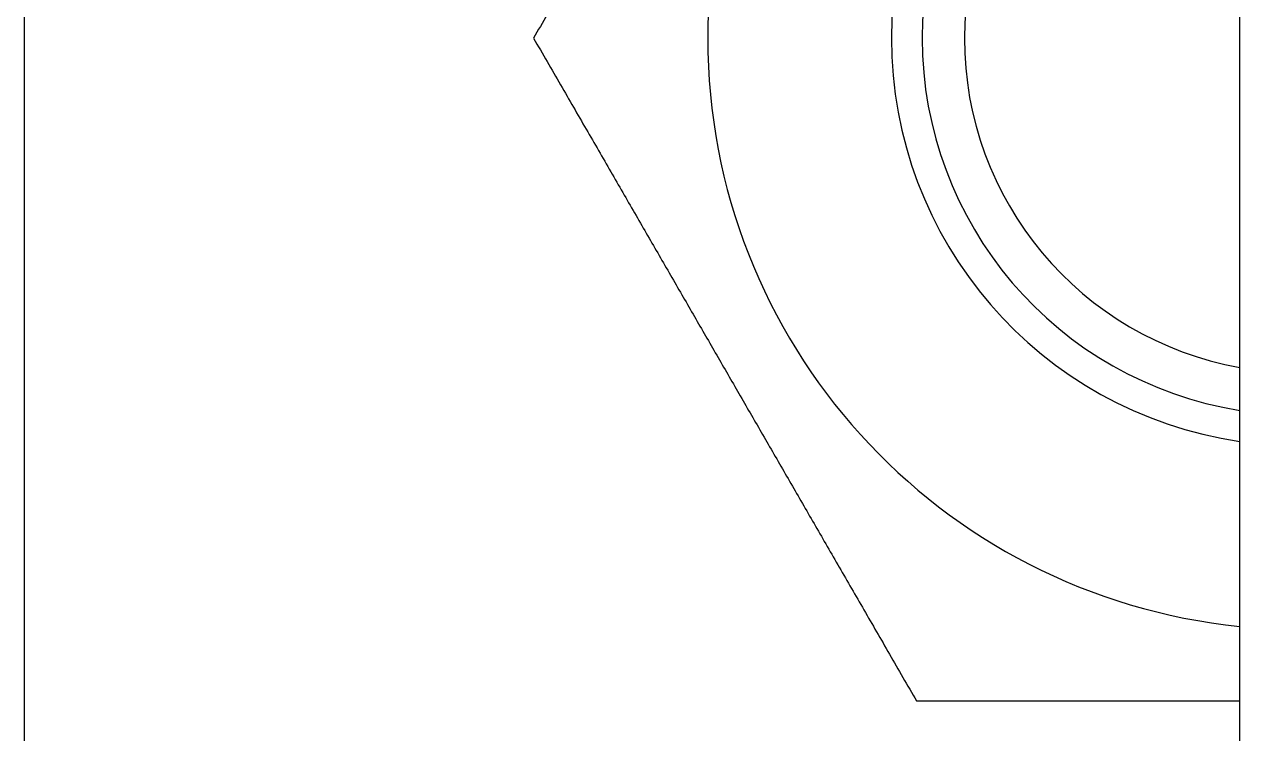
# Model space of a CAD drawing. Header units: millimetres. Extents: x -23083795 to 376618, y 113268 to 3804440.
# Drawn here: x 225465.87 to 225489.7, y 121324.29 to 121338.21 of the extents above; entities that cross this region are included whole.
import ezdxf

# ---------------------------------------------------------------- set-up
doc = ezdxf.new("R2010")
doc.units = ezdxf.units.MM
doc.header["$LTSCALE"] = 6
doc.layers.add('Duongcoban', color=4, linetype='Continuous', lineweight=30)

msp = doc.modelspace()

# ---------------------------------------------------------------- linework, layer by layer
at = {"color": 2, "lineweight": -3, "ltscale": 30, "extrusion": (0, 1, -2.22045e-16)}
for p, q in [((225489.70097, 120913.35846, -1.36858), (225489.70097, 122312.12253, -1.36858)), ((225465.87105, 121362.9367, -1.36858), (225465.87105, 121312.9367, -1.36858))]:
    msp.add_line(p, q, dxfattribs=at)
at = {"color": 2, "lineweight": -3, "ltscale": 30}
for radius, start, end in [(11.6, 95.789205, 264.210795), (8, 98.410241, 261.589759), (7.39632, 99.102285, 260.897715), (6.56862, 100.260954, 259.739046)]:
    msp.add_arc((225490.87105, 121337.9367, -1.36858), radius, start, end, dxfattribs=at)
for points, weights in [([(225483.36355, 121350.94007, -1.36858), (225479.6098, 121344.43838, -1.36858), (225475.85605, 121337.9367, -1.36858)], [1, 1.15470053838, 1]), ([(225475.85605, 121337.9367, -1.36858), (225479.6098, 121331.43501, -1.36858), (225483.36355, 121324.93333, -1.36858)], [1, 1.15470053838, 1]), ([(225483.36355, 121324.93333, -1.36858), (225486.7534, 121324.93333, -1.36858), (225489.70097, 121324.93333, -1.36858)], [1, 1.06438856673, 1.07517825696])]:
    msp.add_rational_spline(points, weights, degree=2, dxfattribs=at)
at = {"layer": 'Duongcoban'}
for points, weights in [([(225475.85605, 121337.9367), (225479.6098, 121331.43501), (225483.36355, 121324.93333)], [1, 1.15470053838, 1]), ([(225475.85605, 121337.9367), (225479.6098, 121331.43501), (225483.36355, 121324.93333)], [1, 1.15470053838, 1]), ([(225475.85605, 121337.9367), (225479.6098, 121331.43501), (225483.36355, 121324.93333)], [1, 1.15470053838, 1]), ([(225475.85605, 121337.9367), (225479.6098, 121331.43501), (225483.36355, 121324.93333)], [1, 1.15470053838, 1]), ([(225475.85605, 121337.9367), (225479.6098, 121331.43501), (225483.36355, 121324.93333)], [1, 1.15470053838, 1]), ([(225475.85605, 121337.9367), (225479.6098, 121331.43501), (225483.36355, 121324.93333)], [1, 1.15470053838, 1]), ([(225475.85605, 121337.9367), (225479.6098, 121331.43501), (225483.36355, 121324.93333)], [1, 1.15470053838, 1]), ([(225475.85605, 121337.9367), (225479.6098, 121331.43501), (225483.36355, 121324.93333)], [1, 1.15470053838, 1]), ([(225475.85605, 121337.9367), (225479.6098, 121331.43501), (225483.36355, 121324.93333)], [1, 1.15470053838, 1]), ([(225475.85605, 121337.9367), (225479.6098, 121331.43501), (225483.36355, 121324.93333)], [1, 1.15470053838, 1]), ([(225475.85605, 121337.9367), (225479.6098, 121331.43501), (225483.36355, 121324.93333)], [1, 1.15470053838, 1]), ([(225475.85605, 121337.9367), (225479.6098, 121331.43501), (225483.36355, 121324.93333)], [1, 1.15470053838, 1]), ([(225475.85605, 121337.9367), (225479.6098, 121331.43501), (225483.36355, 121324.93333)], [1, 1.15470053838, 1]), ([(225475.85605, 121337.9367), (225479.6098, 121331.43501), (225483.36355, 121324.93333)], [1, 1.15470053838, 1]), ([(225475.85605, 121337.9367), (225479.6098, 121331.43501), (225483.36355, 121324.93333)], [1, 1.15470053838, 1]), ([(225475.85605, 121337.9367), (225479.6098, 121331.43501), (225483.36355, 121324.93333)], [1, 1.15470053838, 1]), ([(225475.85605, 121337.9367), (225479.6098, 121331.43501), (225483.36355, 121324.93333)], [1, 1.15470053838, 1]), ([(225475.85605, 121337.9367), (225479.6098, 121331.43501), (225483.36355, 121324.93333)], [1, 1.15470053838, 1]), ([(225475.85605, 121337.9367), (225479.6098, 121331.43501), (225483.36355, 121324.93333)], [1, 1.15470053838, 1]), ([(225475.85605, 121337.9367), (225479.6098, 121331.43501), (225483.36355, 121324.93333)], [1, 1.15470053838, 1]), ([(225475.85605, 121337.9367), (225479.6098, 121331.43501), (225483.36355, 121324.93333)], [1, 1.15470053838, 1]), ([(225475.85605, 121337.9367), (225479.6098, 121331.43501), (225483.36355, 121324.93333)], [1, 1.15470053838, 1]), ([(225475.85605, 121337.9367), (225479.6098, 121331.43501), (225483.36355, 121324.93333)], [1, 1.15470053838, 1]), ([(225475.85605, 121337.9367), (225479.6098, 121331.43501), (225483.36355, 121324.93333)], [1, 1.15470053838, 1]), ([(225475.85605, 121337.9367), (225479.6098, 121331.43501), (225483.36355, 121324.93333)], [1, 1.15470053838, 1]), ([(225475.85605, 121337.9367), (225479.6098, 121331.43501), (225483.36355, 121324.93333)], [1, 1.15470053838, 1]), ([(225475.85605, 121337.9367), (225479.6098, 121331.43501), (225483.36355, 121324.93333)], [1, 1.15470053838, 1]), ([(225475.85605, 121337.9367), (225479.6098, 121331.43501), (225483.36355, 121324.93333)], [1, 1.15470053838, 1]), ([(225475.85605, 121337.9367), (225479.6098, 121331.43501), (225483.36355, 121324.93333)], [1, 1.15470053838, 1]), ([(225475.85605, 121337.9367), (225479.6098, 121331.43501), (225483.36355, 121324.93333)], [1, 1.15470053838, 1]), ([(225475.85605, 121337.9367), (225479.6098, 121331.43501), (225483.36355, 121324.93333)], [1, 1.15470053838, 1]), ([(225475.85605, 121337.9367), (225479.6098, 121331.43501), (225483.36355, 121324.93333)], [1, 1.15470053838, 1]), ([(225475.85605, 121337.9367), (225479.6098, 121331.43501), (225483.36355, 121324.93333)], [1, 1.15470053838, 1]), ([(225475.85605, 121337.9367), (225479.6098, 121331.43501), (225483.36355, 121324.93333)], [1, 1.15470053838, 1]), ([(225475.85605, 121337.9367), (225479.6098, 121331.43501), (225483.36355, 121324.93333)], [1, 1.15470053838, 1]), ([(225475.85605, 121337.9367), (225479.6098, 121331.43501), (225483.36355, 121324.93333)], [1, 1.15470053838, 1]), ([(225475.85605, 121337.9367), (225479.6098, 121331.43501), (225483.36355, 121324.93333)], [1, 1.15470053838, 1]), ([(225475.85605, 121337.9367), (225479.6098, 121331.43501), (225483.36355, 121324.93333)], [1, 1.15470053838, 1]), ([(225475.85605, 121337.9367), (225479.6098, 121331.43501), (225483.36355, 121324.93333)], [1, 1.15470053838, 1]), ([(225475.85605, 121337.9367), (225479.6098, 121331.43501), (225483.36355, 121324.93333)], [1, 1.15470053838, 1]), ([(225475.85605, 121337.9367), (225479.6098, 121331.43501), (225483.36355, 121324.93333)], [1, 1.15470053838, 1]), ([(225475.85605, 121337.9367), (225479.6098, 121331.43501), (225483.36355, 121324.93333)], [1, 1.15470053838, 1]), ([(225475.85605, 121337.9367), (225479.6098, 121331.43501), (225483.36355, 121324.93333)], [1, 1.15470053838, 1]), ([(225475.85605, 121337.9367), (225479.6098, 121331.43501), (225483.36355, 121324.93333)], [1, 1.15470053838, 1]), ([(225475.85605, 121337.9367), (225479.6098, 121331.43501), (225483.36355, 121324.93333)], [1, 1.15470053838, 1]), ([(225475.85605, 121337.9367), (225479.6098, 121331.43501), (225483.36355, 121324.93333)], [1, 1.15470053838, 1]), ([(225475.85605, 121337.9367), (225479.6098, 121331.43501), (225483.36355, 121324.93333)], [1, 1.15470053838, 1]), ([(225475.85605, 121337.9367), (225479.6098, 121331.43501), (225483.36355, 121324.93333)], [1, 1.15470053838, 1]), ([(225475.85605, 121337.9367), (225479.6098, 121331.43501), (225483.36355, 121324.93333)], [1, 1.15470053838, 1]), ([(225475.85605, 121337.9367), (225479.6098, 121331.43501), (225483.36355, 121324.93333)], [1, 1.15470053838, 1]), ([(225475.85605, 121337.9367), (225479.6098, 121331.43501), (225483.36355, 121324.93333)], [1, 1.15470053838, 1]), ([(225475.85605, 121337.9367), (225479.6098, 121331.43501), (225483.36355, 121324.93333)], [1, 1.15470053838, 1]), ([(225475.85605, 121337.9367), (225479.6098, 121331.43501), (225483.36355, 121324.93333)], [1, 1.15470053838, 1]), ([(225475.85605, 121337.9367), (225479.6098, 121331.43501), (225483.36355, 121324.93333)], [1, 1.15470053838, 1]), ([(225475.85605, 121337.9367), (225479.6098, 121331.43501), (225483.36355, 121324.93333)], [1, 1.15470053838, 1]), ([(225475.85605, 121337.9367), (225479.6098, 121331.43501), (225483.36355, 121324.93333)], [1, 1.15470053838, 1]), ([(225475.85605, 121337.9367), (225479.6098, 121331.43501), (225483.36355, 121324.93333)], [1, 1.15470053838, 1]), ([(225475.85605, 121337.9367), (225479.6098, 121331.43501), (225483.36355, 121324.93333)], [1, 1.15470053838, 1]), ([(225475.85605, 121337.9367), (225479.6098, 121331.43501), (225483.36355, 121324.93333)], [1, 1.15470053838, 1]), ([(225475.85605, 121337.9367), (225479.6098, 121331.43501), (225483.36355, 121324.93333)], [1, 1.15470053838, 1]), ([(225475.85605, 121337.9367), (225479.6098, 121331.43501), (225483.36355, 121324.93333)], [1, 1.15470053838, 1]), ([(225475.85605, 121337.9367), (225479.6098, 121331.43501), (225483.36355, 121324.93333)], [1, 1.15470053838, 1]), ([(225475.85605, 121337.9367), (225479.6098, 121331.43501), (225483.36355, 121324.93333)], [1, 1.15470053838, 1]), ([(225475.85605, 121337.9367), (225479.6098, 121331.43501), (225483.36355, 121324.93333)], [1, 1.15470053838, 1]), ([(225475.85605, 121337.9367), (225479.6098, 121331.43501), (225483.36355, 121324.93333)], [1, 1.15470053838, 1]), ([(225475.85605, 121337.9367), (225479.6098, 121331.43501), (225483.36355, 121324.93333)], [1, 1.15470053838, 1]), ([(225475.85605, 121337.9367), (225479.6098, 121331.43501), (225483.36355, 121324.93333)], [1, 1.15470053838, 1]), ([(225475.85605, 121337.9367), (225479.6098, 121331.43501), (225483.36355, 121324.93333)], [1, 1.15470053838, 1]), ([(225475.85605, 121337.9367), (225479.6098, 121331.43501), (225483.36355, 121324.93333)], [1, 1.15470053838, 1]), ([(225475.85605, 121337.9367), (225479.6098, 121331.43501), (225483.36355, 121324.93333)], [1, 1.15470053838, 1]), ([(225475.85605, 121337.9367), (225479.6098, 121331.43501), (225483.36355, 121324.93333)], [1, 1.15470053838, 1]), ([(225475.85605, 121337.9367), (225479.6098, 121331.43501), (225483.36355, 121324.93333)], [1, 1.15470053838, 1]), ([(225475.85605, 121337.9367), (225479.6098, 121331.43501), (225483.36355, 121324.93333)], [1, 1.15470053838, 1]), ([(225475.85605, 121337.9367), (225479.6098, 121331.43501), (225483.36355, 121324.93333)], [1, 1.15470053838, 1]), ([(225475.85605, 121337.9367), (225479.6098, 121331.43501), (225483.36355, 121324.93333)], [1, 1.15470053838, 1]), ([(225475.85605, 121337.9367), (225479.6098, 121331.43501), (225483.36355, 121324.93333)], [1, 1.15470053838, 1]), ([(225475.85605, 121337.9367), (225479.6098, 121331.43501), (225483.36355, 121324.93333)], [1, 1.15470053838, 1]), ([(225475.85605, 121337.9367), (225479.6098, 121331.43501), (225483.36355, 121324.93333)], [1, 1.15470053838, 1]), ([(225475.85605, 121337.9367), (225479.6098, 121331.43501), (225483.36355, 121324.93333)], [1, 1.15470053838, 1]), ([(225475.85605, 121337.9367), (225479.6098, 121331.43501), (225483.36355, 121324.93333)], [1, 1.15470053838, 1]), ([(225475.85605, 121337.9367), (225479.6098, 121331.43501), (225483.36355, 121324.93333)], [1, 1.15470053838, 1]), ([(225475.85605, 121337.9367), (225479.6098, 121331.43501), (225483.36355, 121324.93333)], [1, 1.15470053838, 1]), ([(225475.85605, 121337.9367), (225479.6098, 121331.43501), (225483.36355, 121324.93333)], [1, 1.15470053838, 1]), ([(225475.85605, 121337.9367), (225479.6098, 121331.43501), (225483.36355, 121324.93333)], [1, 1.15470053838, 1]), ([(225475.85605, 121337.9367), (225479.6098, 121331.43501), (225483.36355, 121324.93333)], [1, 1.15470053838, 1]), ([(225475.85605, 121337.9367), (225479.6098, 121331.43501), (225483.36355, 121324.93333)], [1, 1.15470053838, 1]), ([(225475.85605, 121337.9367), (225479.6098, 121331.43501), (225483.36355, 121324.93333)], [1, 1.15470053838, 1]), ([(225475.85605, 121337.9367), (225479.6098, 121331.43501), (225483.36355, 121324.93333)], [1, 1.15470053838, 1]), ([(225475.85605, 121337.9367), (225479.6098, 121331.43501), (225483.36355, 121324.93333)], [1, 1.15470053838, 1]), ([(225475.85605, 121337.9367), (225479.6098, 121331.43501), (225483.36355, 121324.93333)], [1, 1.15470053838, 1]), ([(225475.85605, 121337.9367), (225479.6098, 121331.43501), (225483.36355, 121324.93333)], [1, 1.15470053838, 1]), ([(225475.85605, 121337.9367), (225479.6098, 121331.43501), (225483.36355, 121324.93333)], [1, 1.15470053838, 1]), ([(225475.85605, 121337.9367), (225479.6098, 121331.43501), (225483.36355, 121324.93333)], [1, 1.15470053838, 1]), ([(225475.85605, 121337.9367), (225479.6098, 121331.43501), (225483.36355, 121324.93333)], [1, 1.15470053838, 1]), ([(225475.85605, 121337.9367), (225479.6098, 121331.43501), (225483.36355, 121324.93333)], [1, 1.15470053838, 1]), ([(225475.85605, 121337.9367), (225479.6098, 121331.43501), (225483.36355, 121324.93333)], [1, 1.15470053838, 1]), ([(225475.85605, 121337.9367), (225479.6098, 121331.43501), (225483.36355, 121324.93333)], [1, 1.15470053838, 1]), ([(225475.85605, 121337.9367), (225479.6098, 121331.43501), (225483.36355, 121324.93333)], [1, 1.15470053838, 1]), ([(225475.85605, 121337.9367), (225479.6098, 121331.43501), (225483.36355, 121324.93333)], [1, 1.15470053838, 1]), ([(225475.85605, 121337.9367), (225479.6098, 121331.43501), (225483.36355, 121324.93333)], [1, 1.15470053838, 1]), ([(225475.85605, 121337.9367), (225479.6098, 121331.43501), (225483.36355, 121324.93333)], [1, 1.15470053838, 1]), ([(225475.85605, 121337.9367), (225479.6098, 121331.43501), (225483.36355, 121324.93333)], [1, 1.15470053838, 1]), ([(225475.85605, 121337.9367), (225479.6098, 121331.43501), (225483.36355, 121324.93333)], [1, 1.15470053838, 1]), ([(225475.85605, 121337.9367), (225479.6098, 121331.43501), (225483.36355, 121324.93333)], [1, 1.15470053838, 1]), ([(225475.85605, 121337.9367), (225479.6098, 121331.43501), (225483.36355, 121324.93333)], [1, 1.15470053838, 1]), ([(225475.85605, 121337.9367), (225479.6098, 121331.43501), (225483.36355, 121324.93333)], [1, 1.15470053838, 1]), ([(225475.85605, 121337.9367), (225479.6098, 121331.43501), (225483.36355, 121324.93333)], [1, 1.15470053838, 1]), ([(225475.85605, 121337.9367), (225479.6098, 121331.43501), (225483.36355, 121324.93333)], [1, 1.15470053838, 1]), ([(225475.85605, 121337.9367), (225479.6098, 121331.43501), (225483.36355, 121324.93333)], [1, 1.15470053838, 1]), ([(225475.85605, 121337.9367), (225479.6098, 121331.43501), (225483.36355, 121324.93333)], [1, 1.15470053838, 1]), ([(225475.85605, 121337.9367), (225479.6098, 121331.43501), (225483.36355, 121324.93333)], [1, 1.15470053838, 1]), ([(225475.85605, 121337.9367), (225479.6098, 121331.43501), (225483.36355, 121324.93333)], [1, 1.15470053838, 1]), ([(225475.85605, 121337.9367), (225479.6098, 121331.43501), (225483.36355, 121324.93333)], [1, 1.15470053838, 1]), ([(225475.85605, 121337.9367), (225479.6098, 121331.43501), (225483.36355, 121324.93333)], [1, 1.15470053838, 1]), ([(225475.85605, 121337.9367), (225479.6098, 121331.43501), (225483.36355, 121324.93333)], [1, 1.15470053838, 1]), ([(225475.85605, 121337.9367), (225479.6098, 121331.43501), (225483.36355, 121324.93333)], [1, 1.15470053838, 1]), ([(225475.85605, 121337.9367), (225479.6098, 121331.43501), (225483.36355, 121324.93333)], [1, 1.15470053838, 1]), ([(225475.85605, 121337.9367), (225479.6098, 121331.43501), (225483.36355, 121324.93333)], [1, 1.15470053838, 1]), ([(225475.85605, 121337.9367), (225479.6098, 121331.43501), (225483.36355, 121324.93333)], [1, 1.15470053838, 1]), ([(225475.85605, 121337.9367), (225479.6098, 121331.43501), (225483.36355, 121324.93333)], [1, 1.15470053838, 1]), ([(225475.85605, 121337.9367), (225479.6098, 121331.43501), (225483.36355, 121324.93333)], [1, 1.15470053838, 1]), ([(225475.85605, 121337.9367), (225479.6098, 121331.43501), (225483.36355, 121324.93333)], [1, 1.15470053838, 1]), ([(225475.85605, 121337.9367), (225479.6098, 121331.43501), (225483.36355, 121324.93333)], [1, 1.15470053838, 1]), ([(225475.85605, 121337.9367), (225479.6098, 121331.43501), (225483.36355, 121324.93333)], [1, 1.15470053838, 1]), ([(225475.85605, 121337.9367), (225479.6098, 121331.43501), (225483.36355, 121324.93333)], [1, 1.15470053838, 1]), ([(225475.85605, 121337.9367), (225479.6098, 121331.43501), (225483.36355, 121324.93333)], [1, 1.15470053838, 1]), ([(225475.85605, 121337.9367), (225479.6098, 121331.43501), (225483.36355, 121324.93333)], [1, 1.15470053838, 1]), ([(225475.85605, 121337.9367), (225479.6098, 121331.43501), (225483.36355, 121324.93333)], [1, 1.15470053838, 1]), ([(225475.85605, 121337.9367), (225479.6098, 121331.43501), (225483.36355, 121324.93333)], [1, 1.15470053838, 1]), ([(225475.85605, 121337.9367), (225479.6098, 121331.43501), (225483.36355, 121324.93333)], [1, 1.15470053838, 1]), ([(225475.85605, 121337.9367), (225479.6098, 121331.43501), (225483.36355, 121324.93333)], [1, 1.15470053838, 1]), ([(225475.85605, 121337.9367), (225479.6098, 121331.43501), (225483.36355, 121324.93333)], [1, 1.15470053838, 1]), ([(225475.85605, 121337.9367), (225479.6098, 121331.43501), (225483.36355, 121324.93333)], [1, 1.15470053838, 1]), ([(225475.85605, 121337.9367), (225479.6098, 121331.43501), (225483.36355, 121324.93333)], [1, 1.15470053838, 1]), ([(225475.85605, 121337.9367), (225479.6098, 121331.43501), (225483.36355, 121324.93333)], [1, 1.15470053838, 1]), ([(225475.85605, 121337.9367), (225479.6098, 121331.43501), (225483.36355, 121324.93333)], [1, 1.15470053838, 1]), ([(225475.85605, 121337.9367), (225479.6098, 121331.43501), (225483.36355, 121324.93333)], [1, 1.15470053838, 1]), ([(225475.85605, 121337.9367), (225479.6098, 121331.43501), (225483.36355, 121324.93333)], [1, 1.15470053838, 1]), ([(225475.85605, 121337.9367), (225479.6098, 121331.43501), (225483.36355, 121324.93333)], [1, 1.15470053838, 1]), ([(225475.85605, 121337.9367), (225479.6098, 121331.43501), (225483.36355, 121324.93333)], [1, 1.15470053838, 1]), ([(225475.85605, 121337.9367), (225479.6098, 121331.43501), (225483.36355, 121324.93333)], [1, 1.15470053838, 1]), ([(225475.85605, 121337.9367), (225479.6098, 121331.43501), (225483.36355, 121324.93333)], [1, 1.15470053838, 1]), ([(225475.85605, 121337.9367), (225479.6098, 121331.43501), (225483.36355, 121324.93333)], [1, 1.15470053838, 1]), ([(225475.85605, 121337.9367), (225479.6098, 121331.43501), (225483.36355, 121324.93333)], [1, 1.15470053838, 1]), ([(225475.85605, 121337.9367), (225479.6098, 121331.43501), (225483.36355, 121324.93333)], [1, 1.15470053838, 1]), ([(225475.85605, 121337.9367), (225479.6098, 121331.43501), (225483.36355, 121324.93333)], [1, 1.15470053838, 1]), ([(225475.85605, 121337.9367), (225479.6098, 121331.43501), (225483.36355, 121324.93333)], [1, 1.15470053838, 1]), ([(225475.85605, 121337.9367), (225479.6098, 121331.43501), (225483.36355, 121324.93333)], [1, 1.15470053838, 1]), ([(225475.85605, 121337.9367), (225479.6098, 121331.43501), (225483.36355, 121324.93333)], [1, 1.15470053838, 1]), ([(225475.85605, 121337.9367), (225479.6098, 121331.43501), (225483.36355, 121324.93333)], [1, 1.15470053838, 1]), ([(225475.85605, 121337.9367), (225479.6098, 121331.43501), (225483.36355, 121324.93333)], [1, 1.15470053838, 1]), ([(225475.85605, 121337.9367), (225479.6098, 121331.43501), (225483.36355, 121324.93333)], [1, 1.15470053838, 1]), ([(225483.36355, 121324.93333), (225486.7534, 121324.93333), (225489.70097, 121324.93333)], [1, 1.06438856673, 1.07517825696]), ([(225483.36355, 121324.93333), (225486.7534, 121324.93333), (225489.70097, 121324.93333)], [1, 1.06438856673, 1.07517825696]), ([(225483.36355, 121324.93333), (225486.7534, 121324.93333), (225489.70097, 121324.93333)], [1, 1.06438856673, 1.07517825696]), ([(225483.36355, 121324.93333), (225486.7534, 121324.93333), (225489.70097, 121324.93333)], [1, 1.06438856673, 1.07517825696]), ([(225483.36355, 121324.93333), (225486.7534, 121324.93333), (225489.70097, 121324.93333)], [1, 1.06438856673, 1.07517825696]), ([(225483.36355, 121324.93333), (225486.7534, 121324.93333), (225489.70097, 121324.93333)], [1, 1.06438856673, 1.07517825696]), ([(225483.36355, 121324.93333), (225486.7534, 121324.93333), (225489.70097, 121324.93333)], [1, 1.06438856673, 1.07517825696]), ([(225483.36355, 121324.93333), (225486.7534, 121324.93333), (225489.70097, 121324.93333)], [1, 1.06438856673, 1.07517825696]), ([(225483.36355, 121324.93333), (225486.7534, 121324.93333), (225489.70097, 121324.93333)], [1, 1.06438856673, 1.07517825696]), ([(225483.36355, 121324.93333), (225486.7534, 121324.93333), (225489.70097, 121324.93333)], [1, 1.06438856673, 1.07517825696]), ([(225483.36355, 121324.93333), (225486.7534, 121324.93333), (225489.70097, 121324.93333)], [1, 1.06438856673, 1.07517825696]), ([(225483.36355, 121324.93333), (225486.7534, 121324.93333), (225489.70097, 121324.93333)], [1, 1.06438856673, 1.07517825696]), ([(225483.36355, 121324.93333), (225486.7534, 121324.93333), (225489.70097, 121324.93333)], [1, 1.06438856673, 1.07517825696]), ([(225483.36355, 121324.93333), (225486.7534, 121324.93333), (225489.70097, 121324.93333)], [1, 1.06438856673, 1.07517825696]), ([(225483.36355, 121324.93333), (225486.7534, 121324.93333), (225489.70097, 121324.93333)], [1, 1.06438856673, 1.07517825696]), ([(225483.36355, 121324.93333), (225486.7534, 121324.93333), (225489.70097, 121324.93333)], [1, 1.06438856673, 1.07517825696]), ([(225483.36355, 121324.93333), (225486.7534, 121324.93333), (225489.70097, 121324.93333)], [1, 1.06438856673, 1.07517825696]), ([(225483.36355, 121324.93333), (225486.7534, 121324.93333), (225489.70097, 121324.93333)], [1, 1.06438856673, 1.07517825696]), ([(225483.36355, 121324.93333), (225486.7534, 121324.93333), (225489.70097, 121324.93333)], [1, 1.06438856673, 1.07517825696]), ([(225483.36355, 121324.93333), (225486.7534, 121324.93333), (225489.70097, 121324.93333)], [1, 1.06438856673, 1.07517825696]), ([(225483.36355, 121324.93333), (225486.7534, 121324.93333), (225489.70097, 121324.93333)], [1, 1.06438856673, 1.07517825696]), ([(225483.36355, 121324.93333), (225486.7534, 121324.93333), (225489.70097, 121324.93333)], [1, 1.06438856673, 1.07517825696]), ([(225483.36355, 121324.93333), (225486.7534, 121324.93333), (225489.70097, 121324.93333)], [1, 1.06438856673, 1.07517825696]), ([(225483.36355, 121324.93333), (225486.7534, 121324.93333), (225489.70097, 121324.93333)], [1, 1.06438856673, 1.07517825696]), ([(225483.36355, 121324.93333), (225486.7534, 121324.93333), (225489.70097, 121324.93333)], [1, 1.06438856673, 1.07517825696]), ([(225483.36355, 121324.93333), (225486.7534, 121324.93333), (225489.70097, 121324.93333)], [1, 1.06438856673, 1.07517825696]), ([(225483.36355, 121324.93333), (225486.7534, 121324.93333), (225489.70097, 121324.93333)], [1, 1.06438856673, 1.07517825696]), ([(225483.36355, 121324.93333), (225486.7534, 121324.93333), (225489.70097, 121324.93333)], [1, 1.06438856673, 1.07517825696]), ([(225483.36355, 121324.93333), (225486.7534, 121324.93333), (225489.70097, 121324.93333)], [1, 1.06438856673, 1.07517825696]), ([(225483.36355, 121324.93333), (225486.7534, 121324.93333), (225489.70097, 121324.93333)], [1, 1.06438856673, 1.07517825696]), ([(225483.36355, 121324.93333), (225486.7534, 121324.93333), (225489.70097, 121324.93333)], [1, 1.06438856673, 1.07517825696]), ([(225483.36355, 121324.93333), (225486.7534, 121324.93333), (225489.70097, 121324.93333)], [1, 1.06438856673, 1.07517825696]), ([(225483.36355, 121324.93333), (225486.7534, 121324.93333), (225489.70097, 121324.93333)], [1, 1.06438856673, 1.07517825696]), ([(225483.36355, 121324.93333), (225486.7534, 121324.93333), (225489.70097, 121324.93333)], [1, 1.06438856673, 1.07517825696]), ([(225483.36355, 121324.93333), (225486.7534, 121324.93333), (225489.70097, 121324.93333)], [1, 1.06438856673, 1.07517825696]), ([(225483.36355, 121324.93333), (225486.7534, 121324.93333), (225489.70097, 121324.93333)], [1, 1.06438856673, 1.07517825696]), ([(225483.36355, 121324.93333), (225486.7534, 121324.93333), (225489.70097, 121324.93333)], [1, 1.06438856673, 1.07517825696]), ([(225483.36355, 121324.93333), (225486.7534, 121324.93333), (225489.70097, 121324.93333)], [1, 1.06438856673, 1.07517825696]), ([(225483.36355, 121324.93333), (225486.7534, 121324.93333), (225489.70097, 121324.93333)], [1, 1.06438856673, 1.07517825696]), ([(225483.36355, 121324.93333), (225486.7534, 121324.93333), (225489.70097, 121324.93333)], [1, 1.06438856673, 1.07517825696]), ([(225483.36355, 121324.93333), (225486.7534, 121324.93333), (225489.70097, 121324.93333)], [1, 1.06438856673, 1.07517825696]), ([(225483.36355, 121324.93333), (225486.7534, 121324.93333), (225489.70097, 121324.93333)], [1, 1.06438856673, 1.07517825696]), ([(225483.36355, 121324.93333), (225486.7534, 121324.93333), (225489.70097, 121324.93333)], [1, 1.06438856673, 1.07517825696]), ([(225483.36355, 121324.93333), (225486.7534, 121324.93333), (225489.70097, 121324.93333)], [1, 1.06438856673, 1.07517825696]), ([(225483.36355, 121324.93333), (225486.7534, 121324.93333), (225489.70097, 121324.93333)], [1, 1.06438856673, 1.07517825696]), ([(225483.36355, 121324.93333), (225486.7534, 121324.93333), (225489.70097, 121324.93333)], [1, 1.06438856673, 1.07517825696]), ([(225483.36355, 121324.93333), (225486.7534, 121324.93333), (225489.70097, 121324.93333)], [1, 1.06438856673, 1.07517825696]), ([(225483.36355, 121324.93333), (225486.7534, 121324.93333), (225489.70097, 121324.93333)], [1, 1.06438856673, 1.07517825696]), ([(225483.36355, 121324.93333), (225486.7534, 121324.93333), (225489.70097, 121324.93333)], [1, 1.06438856673, 1.07517825696]), ([(225483.36355, 121324.93333), (225486.7534, 121324.93333), (225489.70097, 121324.93333)], [1, 1.06438856673, 1.07517825696]), ([(225483.36355, 121324.93333), (225486.7534, 121324.93333), (225489.70097, 121324.93333)], [1, 1.06438856673, 1.07517825696]), ([(225483.36355, 121324.93333), (225486.7534, 121324.93333), (225489.70097, 121324.93333)], [1, 1.06438856673, 1.07517825696]), ([(225483.36355, 121324.93333), (225486.7534, 121324.93333), (225489.70097, 121324.93333)], [1, 1.06438856673, 1.07517825696]), ([(225483.36355, 121324.93333), (225486.7534, 121324.93333), (225489.70097, 121324.93333)], [1, 1.06438856673, 1.07517825696]), ([(225483.36355, 121324.93333), (225486.7534, 121324.93333), (225489.70097, 121324.93333)], [1, 1.06438856673, 1.07517825696]), ([(225483.36355, 121324.93333), (225486.7534, 121324.93333), (225489.70097, 121324.93333)], [1, 1.06438856673, 1.07517825696]), ([(225483.36355, 121324.93333), (225486.7534, 121324.93333), (225489.70097, 121324.93333)], [1, 1.06438856673, 1.07517825696]), ([(225483.36355, 121324.93333), (225486.7534, 121324.93333), (225489.70097, 121324.93333)], [1, 1.06438856673, 1.07517825696]), ([(225483.36355, 121324.93333), (225486.7534, 121324.93333), (225489.70097, 121324.93333)], [1, 1.06438856673, 1.07517825696]), ([(225483.36355, 121324.93333), (225486.7534, 121324.93333), (225489.70097, 121324.93333)], [1, 1.06438856673, 1.07517825696]), ([(225483.36355, 121324.93333), (225486.7534, 121324.93333), (225489.70097, 121324.93333)], [1, 1.06438856673, 1.07517825696]), ([(225483.36355, 121324.93333), (225486.7534, 121324.93333), (225489.70097, 121324.93333)], [1, 1.06438856673, 1.07517825696]), ([(225483.36355, 121324.93333), (225486.7534, 121324.93333), (225489.70097, 121324.93333)], [1, 1.06438856673, 1.07517825696]), ([(225483.36355, 121324.93333), (225486.7534, 121324.93333), (225489.70097, 121324.93333)], [1, 1.06438856673, 1.07517825696]), ([(225483.36355, 121324.93333), (225486.7534, 121324.93333), (225489.70097, 121324.93333)], [1, 1.06438856673, 1.07517825696]), ([(225483.36355, 121324.93333), (225486.7534, 121324.93333), (225489.70097, 121324.93333)], [1, 1.06438856673, 1.07517825696]), ([(225483.36355, 121324.93333), (225486.7534, 121324.93333), (225489.70097, 121324.93333)], [1, 1.06438856673, 1.07517825696]), ([(225483.36355, 121324.93333), (225486.7534, 121324.93333), (225489.70097, 121324.93333)], [1, 1.06438856673, 1.07517825696]), ([(225483.36355, 121324.93333), (225486.7534, 121324.93333), (225489.70097, 121324.93333)], [1, 1.06438856673, 1.07517825696]), ([(225483.36355, 121324.93333), (225486.7534, 121324.93333), (225489.70097, 121324.93333)], [1, 1.06438856673, 1.07517825696]), ([(225483.36355, 121324.93333), (225486.7534, 121324.93333), (225489.70097, 121324.93333)], [1, 1.06438856673, 1.07517825696]), ([(225483.36355, 121324.93333), (225486.7534, 121324.93333), (225489.70097, 121324.93333)], [1, 1.06438856673, 1.07517825696]), ([(225483.36355, 121324.93333), (225486.7534, 121324.93333), (225489.70097, 121324.93333)], [1, 1.06438856673, 1.07517825696]), ([(225483.36355, 121324.93333), (225486.7534, 121324.93333), (225489.70097, 121324.93333)], [1, 1.06438856673, 1.07517825696]), ([(225483.36355, 121324.93333), (225486.7534, 121324.93333), (225489.70097, 121324.93333)], [1, 1.06438856673, 1.07517825696]), ([(225483.36355, 121324.93333), (225486.7534, 121324.93333), (225489.70097, 121324.93333)], [1, 1.06438856673, 1.07517825696]), ([(225483.36355, 121324.93333), (225486.7534, 121324.93333), (225489.70097, 121324.93333)], [1, 1.06438856673, 1.07517825696]), ([(225483.36355, 121324.93333), (225486.7534, 121324.93333), (225489.70097, 121324.93333)], [1, 1.06438856673, 1.07517825696]), ([(225483.36355, 121324.93333), (225486.7534, 121324.93333), (225489.70097, 121324.93333)], [1, 1.06438856673, 1.07517825696]), ([(225483.36355, 121324.93333), (225486.7534, 121324.93333), (225489.70097, 121324.93333)], [1, 1.06438856673, 1.07517825696]), ([(225483.36355, 121324.93333), (225486.7534, 121324.93333), (225489.70097, 121324.93333)], [1, 1.06438856673, 1.07517825696]), ([(225483.36355, 121324.93333), (225486.7534, 121324.93333), (225489.70097, 121324.93333)], [1, 1.06438856673, 1.07517825696]), ([(225483.36355, 121324.93333), (225486.7534, 121324.93333), (225489.70097, 121324.93333)], [1, 1.06438856673, 1.07517825696]), ([(225483.36355, 121324.93333), (225486.7534, 121324.93333), (225489.70097, 121324.93333)], [1, 1.06438856673, 1.07517825696]), ([(225483.36355, 121324.93333), (225486.7534, 121324.93333), (225489.70097, 121324.93333)], [1, 1.06438856673, 1.07517825696]), ([(225483.36355, 121324.93333), (225486.7534, 121324.93333), (225489.70097, 121324.93333)], [1, 1.06438856673, 1.07517825696]), ([(225483.36355, 121324.93333), (225486.7534, 121324.93333), (225489.70097, 121324.93333)], [1, 1.06438856673, 1.07517825696]), ([(225483.36355, 121324.93333), (225486.7534, 121324.93333), (225489.70097, 121324.93333)], [1, 1.06438856673, 1.07517825696]), ([(225483.36355, 121324.93333), (225486.7534, 121324.93333), (225489.70097, 121324.93333)], [1, 1.06438856673, 1.07517825696]), ([(225483.36355, 121324.93333), (225486.7534, 121324.93333), (225489.70097, 121324.93333)], [1, 1.06438856673, 1.07517825696]), ([(225483.36355, 121324.93333), (225486.7534, 121324.93333), (225489.70097, 121324.93333)], [1, 1.06438856673, 1.07517825696]), ([(225483.36355, 121324.93333), (225486.7534, 121324.93333), (225489.70097, 121324.93333)], [1, 1.06438856673, 1.07517825696]), ([(225483.36355, 121324.93333), (225486.7534, 121324.93333), (225489.70097, 121324.93333)], [1, 1.06438856673, 1.07517825696]), ([(225483.36355, 121324.93333), (225486.7534, 121324.93333), (225489.70097, 121324.93333)], [1, 1.06438856673, 1.07517825696]), ([(225483.36355, 121324.93333), (225486.7534, 121324.93333), (225489.70097, 121324.93333)], [1, 1.06438856673, 1.07517825696]), ([(225483.36355, 121324.93333), (225486.7534, 121324.93333), (225489.70097, 121324.93333)], [1, 1.06438856673, 1.07517825696]), ([(225483.36355, 121324.93333), (225486.7534, 121324.93333), (225489.70097, 121324.93333)], [1, 1.06438856673, 1.07517825696]), ([(225483.36355, 121324.93333), (225486.7534, 121324.93333), (225489.70097, 121324.93333)], [1, 1.06438856673, 1.07517825696]), ([(225483.36355, 121324.93333), (225486.7534, 121324.93333), (225489.70097, 121324.93333)], [1, 1.06438856673, 1.07517825696]), ([(225483.36355, 121324.93333), (225486.7534, 121324.93333), (225489.70097, 121324.93333)], [1, 1.06438856673, 1.07517825696]), ([(225483.36355, 121324.93333), (225486.7534, 121324.93333), (225489.70097, 121324.93333)], [1, 1.06438856673, 1.07517825696]), ([(225483.36355, 121324.93333), (225486.7534, 121324.93333), (225489.70097, 121324.93333)], [1, 1.06438856673, 1.07517825696]), ([(225483.36355, 121324.93333), (225486.7534, 121324.93333), (225489.70097, 121324.93333)], [1, 1.06438856673, 1.07517825696]), ([(225483.36355, 121324.93333), (225486.7534, 121324.93333), (225489.70097, 121324.93333)], [1, 1.06438856673, 1.07517825696]), ([(225483.36355, 121324.93333), (225486.7534, 121324.93333), (225489.70097, 121324.93333)], [1, 1.06438856673, 1.07517825696]), ([(225483.36355, 121324.93333), (225486.7534, 121324.93333), (225489.70097, 121324.93333)], [1, 1.06438856673, 1.07517825696]), ([(225483.36355, 121324.93333), (225486.7534, 121324.93333), (225489.70097, 121324.93333)], [1, 1.06438856673, 1.07517825696]), ([(225483.36355, 121324.93333), (225486.7534, 121324.93333), (225489.70097, 121324.93333)], [1, 1.06438856673, 1.07517825696]), ([(225483.36355, 121324.93333), (225486.7534, 121324.93333), (225489.70097, 121324.93333)], [1, 1.06438856673, 1.07517825696]), ([(225483.36355, 121324.93333), (225486.7534, 121324.93333), (225489.70097, 121324.93333)], [1, 1.06438856673, 1.07517825696]), ([(225483.36355, 121324.93333), (225486.7534, 121324.93333), (225489.70097, 121324.93333)], [1, 1.06438856673, 1.07517825696]), ([(225483.36355, 121324.93333), (225486.7534, 121324.93333), (225489.70097, 121324.93333)], [1, 1.06438856673, 1.07517825696]), ([(225483.36355, 121324.93333), (225486.7534, 121324.93333), (225489.70097, 121324.93333)], [1, 1.06438856673, 1.07517825696]), ([(225483.36355, 121324.93333), (225486.7534, 121324.93333), (225489.70097, 121324.93333)], [1, 1.06438856673, 1.07517825696]), ([(225483.36355, 121324.93333), (225486.7534, 121324.93333), (225489.70097, 121324.93333)], [1, 1.06438856673, 1.07517825696]), ([(225483.36355, 121324.93333), (225486.7534, 121324.93333), (225489.70097, 121324.93333)], [1, 1.06438856673, 1.07517825696]), ([(225483.36355, 121324.93333), (225486.7534, 121324.93333), (225489.70097, 121324.93333)], [1, 1.06438856673, 1.07517825696]), ([(225483.36355, 121324.93333), (225486.7534, 121324.93333), (225489.70097, 121324.93333)], [1, 1.06438856673, 1.07517825696]), ([(225483.36355, 121324.93333), (225486.7534, 121324.93333), (225489.70097, 121324.93333)], [1, 1.06438856673, 1.07517825696]), ([(225483.36355, 121324.93333), (225486.7534, 121324.93333), (225489.70097, 121324.93333)], [1, 1.06438856673, 1.07517825696]), ([(225483.36355, 121324.93333), (225486.7534, 121324.93333), (225489.70097, 121324.93333)], [1, 1.06438856673, 1.07517825696]), ([(225483.36355, 121324.93333), (225486.7534, 121324.93333), (225489.70097, 121324.93333)], [1, 1.06438856673, 1.07517825696]), ([(225483.36355, 121324.93333), (225486.7534, 121324.93333), (225489.70097, 121324.93333)], [1, 1.06438856673, 1.07517825696]), ([(225483.36355, 121324.93333), (225486.7534, 121324.93333), (225489.70097, 121324.93333)], [1, 1.06438856673, 1.07517825696]), ([(225483.36355, 121324.93333), (225486.7534, 121324.93333), (225489.70097, 121324.93333)], [1, 1.06438856673, 1.07517825696]), ([(225483.36355, 121324.93333), (225486.7534, 121324.93333), (225489.70097, 121324.93333)], [1, 1.06438856673, 1.07517825696]), ([(225483.36355, 121324.93333), (225486.7534, 121324.93333), (225489.70097, 121324.93333)], [1, 1.06438856673, 1.07517825696]), ([(225483.36355, 121324.93333), (225486.7534, 121324.93333), (225489.70097, 121324.93333)], [1, 1.06438856673, 1.07517825696]), ([(225483.36355, 121324.93333), (225486.7534, 121324.93333), (225489.70097, 121324.93333)], [1, 1.06438856673, 1.07517825696]), ([(225483.36355, 121324.93333), (225486.7534, 121324.93333), (225489.70097, 121324.93333)], [1, 1.06438856673, 1.07517825696]), ([(225483.36355, 121324.93333), (225486.7534, 121324.93333), (225489.70097, 121324.93333)], [1, 1.06438856673, 1.07517825696]), ([(225483.36355, 121324.93333), (225486.7534, 121324.93333), (225489.70097, 121324.93333)], [1, 1.06438856673, 1.07517825696]), ([(225483.36355, 121324.93333), (225486.7534, 121324.93333), (225489.70097, 121324.93333)], [1, 1.06438856673, 1.07517825696]), ([(225483.36355, 121324.93333), (225486.7534, 121324.93333), (225489.70097, 121324.93333)], [1, 1.06438856673, 1.07517825696]), ([(225483.36355, 121324.93333), (225486.7534, 121324.93333), (225489.70097, 121324.93333)], [1, 1.06438856673, 1.07517825696]), ([(225483.36355, 121324.93333), (225486.7534, 121324.93333), (225489.70097, 121324.93333)], [1, 1.06438856673, 1.07517825696]), ([(225483.36355, 121324.93333), (225486.7534, 121324.93333), (225489.70097, 121324.93333)], [1, 1.06438856673, 1.07517825696]), ([(225483.36355, 121324.93333), (225486.7534, 121324.93333), (225489.70097, 121324.93333)], [1, 1.06438856673, 1.07517825696]), ([(225483.36355, 121324.93333), (225486.7534, 121324.93333), (225489.70097, 121324.93333)], [1, 1.06438856673, 1.07517825696]), ([(225483.36355, 121324.93333), (225486.7534, 121324.93333), (225489.70097, 121324.93333)], [1, 1.06438856673, 1.07517825696]), ([(225483.36355, 121324.93333), (225486.7534, 121324.93333), (225489.70097, 121324.93333)], [1, 1.06438856673, 1.07517825696]), ([(225483.36355, 121324.93333), (225486.7534, 121324.93333), (225489.70097, 121324.93333)], [1, 1.06438856673, 1.07517825696]), ([(225483.36355, 121324.93333), (225486.7534, 121324.93333), (225489.70097, 121324.93333)], [1, 1.06438856673, 1.07517825696]), ([(225483.36355, 121324.93333), (225486.7534, 121324.93333), (225489.70097, 121324.93333)], [1, 1.06438856673, 1.07517825696])]:
    msp.add_rational_spline(points, weights, degree=2, dxfattribs=at)

doc.saveas('drawing.dxf')
